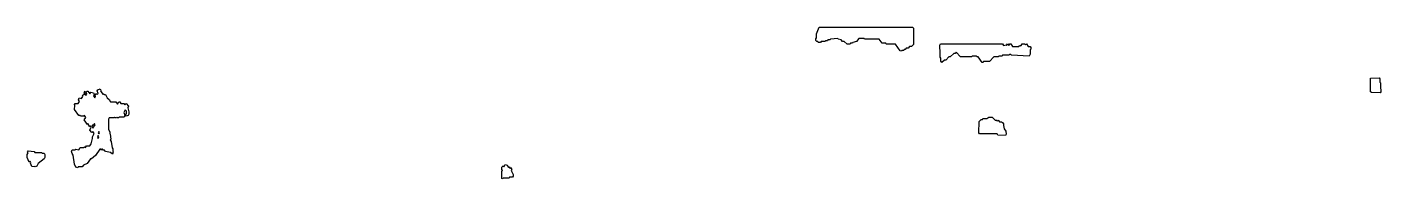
# Model space of a CAD drawing. Header units: millimetres. Extents: x 0 to 4614, y 0 to 518.
import ezdxf

# ---------------------------------------------------------------- set-up
doc = ezdxf.new("R2010")
doc.units = ezdxf.units.MM
doc.layers.add('C', color=7, linetype='Continuous')

msp = doc.modelspace()

# ---------------------------------------------------------------- linework, layer by layer
at = {"layer": 'C'}
for points in [[(2975, 436.8), (2959.2, 460), (2927.5, 460), (2925.9, 462.8), (2914.2, 462.8), (2904.2, 476.5), (2854.2, 476.5), (2852.5, 479.2), (2834.3, 479.2), (2826, 468.3), (2814.3, 465.5), (2812.7, 462.8), (2806, 462.8), (2804.3, 460), (2794.2, 460), (2784.2, 468.2), (2779.2, 468.2), (2774.2, 473.7), (2764.2, 476.5), (2762.5, 479.2), (2737.7, 476.5), (2736, 473.7), (2729.3, 473.7), (2727.7, 471), (2721, 471), (2719.3, 468.2), (2706, 468.2), (2704.3, 465.5), (2695.9, 465.5), (2694.2, 468.2), (2690.9, 468.2), (2688.3, 472.4), (2688.3, 478), (2690, 480.7), (2690, 494.4), (2699.2, 517.7), (3017.7, 517.7), (3020.2, 513.6), (3020.2, 458.7), (3014.3, 451.8), (3007.6, 451.8), (3002.6, 446.3), (2996, 446.3), (2992.7, 440.9), (2989.3, 440.9), (2987.7, 438.1), (2981, 438.1), (2979.3, 435.4), (2975, 436.8)], [(3113.3, 401.2), (3113.3, 412.2), (3111.7, 414.9), (3111.7, 439.6), (3110, 442.3), (3110, 456.1), (3112.5, 460.2), (3324.3, 460.2), (3327.6, 454.8), (3336, 457.5), (3337.6, 454.8), (3340.9, 460.3), (3345.9, 454.8), (3349.2, 460.2), (3352.7, 460.2), (3357.7, 452), (3379.2, 452), (3380.9, 454.8), (3382.6, 452.1), (3384.2, 454.8), (3387.5, 454.8), (3390.9, 460.2), (3399.3, 460.2), (3402.6, 457.5), (3406, 460.3), (3411, 452), (3417.7, 452), (3420.2, 447.8), (3420.2, 442.3), (3418.5, 439.6), (3418.5, 425.9), (3414.3, 419), (3354.2, 421.7), (3352.5, 424.4), (3347.7, 424.4), (3346, 421.7), (3324.3, 421.7), (3322.7, 419), (3311, 419), (3309.3, 416.2), (3294.3, 416.2), (3279.3, 399.8), (3259.3, 399.8), (3257.7, 397.1), (3254.2, 397.1), (3240.9, 416.2), (3237.5, 416.2), (3235.9, 419), (3221, 419), (3219.3, 416.2), (3180.9, 416.2), (3165.9, 432.6), (3162.7, 427.2), (3157.6, 427.2), (3146, 416.2), (3141, 416.2), (3131, 405.3), (3126, 405.3), (3117.6, 397), (3113.3, 401.2)], [(4581.7, 294.4), (4578.3, 297.2), (4578.3, 343.9), (4607.7, 345.2), (4610.2, 341.1), (4610.2, 330.1), (4611.9, 327.4), (4611.9, 308.2), (4613.5, 305.5), (4613.5, 297.2), (4611, 293), (4581.7, 294.4)], [(151.7, 94.6), (154.2, 98.8), (164.2, 98.8), (165.9, 101.6), (175.9, 98.8), (180.9, 107), (192.6, 107), (195.9, 109.8), (199.2, 107.1), (202.5, 112.5), (214.2, 112.5), (218.3, 119.3), (223.3, 138.4), (223.3, 143.9), (228.3, 154.8), (224.2, 161.5), (220.9, 158.8), (213.3, 165.8), (218.3, 176.7), (215.9, 180.7), (214.3, 177.9), (207.6, 188.9), (205.9, 186.1), (195, 201.4), (200, 209.6), (195.9, 216.3), (192.6, 213.6), (182.5, 213.6), (180.9, 216.3), (175.9, 216.3), (161.7, 237), (163.3, 250.6), (161.6, 253.4), (164.2, 257.6), (174.2, 257.6), (178.3, 264.4), (175, 269.8), (177.5, 276.8), (185.9, 274.1), (190, 280.8), (188.3, 283.5), (190.9, 287.8), (192.6, 285.1), (195.9, 290.5), (200.9, 285.1), (203.3, 289), (201.7, 294.5), (204.2, 298.7), (207.6, 298.7), (214.3, 290.5), (217.6, 296), (226, 293.2), (228.5, 289), (226.9, 283.5), (230.9, 276.9), (233.3, 280.8), (231.7, 286.3), (234.2, 290.5), (237.7, 290.5), (239.3, 287.8), (241.7, 291.7), (238.3, 300), (240.9, 304.1), (249.3, 306.9), (251.9, 302.7), (250.2, 300), (254.3, 293.2), (259.3, 287.8), (260.9, 290.6), (262.7, 287.7), (267.7, 287.7), (272.7, 276.7), (279.3, 271.3), (284.3, 263.1), (302.7, 263.1), (307.6, 255), (312.5, 263.1), (316, 263.1), (319.3, 257.6), (329.3, 257.6), (332.6, 252.2), (337.6, 257.7), (345.2, 248), (343.5, 242.5), (346.9, 228.8), (346.9, 220.5), (344.3, 216.4), (337.6, 213.6), (335, 217.8), (338.3, 223.3), (338.3, 231.5), (334.3, 235.4), (330.2, 226), (333.5, 217.8), (331, 210.9), (314.3, 210.9), (312.7, 208.1), (307.5, 208.1), (305.9, 210.8), (304.3, 208.1), (299.2, 208.1), (297.6, 210.8), (296, 208.1), (279.3, 208.1), (276.9, 204.1), (276.9, 168.6), (281.9, 160.3), (281.9, 154.9), (283.5, 152.1), (285.2, 135.6), (283.6, 132.9), (286.9, 127.5), (290.2, 105.6), (291.9, 102.8), (291.9, 94.6), (293.5, 91.9), (291, 84.8), (284.2, 90.4), (267.5, 93.1), (264.2, 98.6), (259.2, 98.6), (257.5, 101.3), (254.3, 101.3), (252.6, 98.5), (250.9, 101.3), (247.7, 101.3), (232.7, 79.5), (219.3, 68.5), (216, 68.5), (204.3, 52.1), (192.7, 46.6), (187.6, 41.1), (174.3, 41.1), (172.6, 38.4), (166.7, 39.7), (161.7, 50.8), (156.7, 80.9), (153.3, 86.3), (151.7, 94.6)], [(197.6, 298.8), (200.2, 294.5), (197.6, 290.2), (195, 294.5), (197.6, 298.8)], [(229.3, 188.9), (226, 183.5), (222.7, 183.5), (220.2, 179.5), (224.3, 172.8), (231.6, 185), (229.3, 188.9)], [(3308.4, 149.3), (3305.9, 153.4), (3245.9, 153.4), (3243.3, 157.5), (3245, 195.9), (3250.9, 202.9), (3255.9, 202.9), (3257.5, 205.6), (3270.9, 205.6), (3277.6, 211.1), (3289.3, 211.1), (3299.3, 200.1), (3304.3, 200.1), (3306, 197.4), (3309.3, 200.2), (3314.3, 194.6), (3321, 194.6), (3324.3, 191.9), (3326.9, 187.7), (3326.9, 182.2), (3330.2, 171.3), (3335.2, 163.1), (3336.9, 152.1), (3334.3, 147.9), (3308.4, 149.3)], [(242.6, 137.3), (245, 143.9), (242.6, 147.8), (240.2, 141.2), (242.6, 137.3)], [(241.9, 157.6), (244.3, 153.7), (246.6, 157.6), (244.3, 161.5), (241.9, 157.6)], [(16.7, 42.5), (11.7, 53.5), (13.3, 56.3), (10.9, 60.2), (7.6, 57.5), (0, 72.7), (0, 83.7), (3.3, 89.1), (1.6, 91.9), (4.2, 96.1), (24.3, 93.3), (26, 90.6), (49.3, 90.6), (51, 87.9), (57.7, 87.9), (60.2, 83.7), (60.2, 72.7), (57.7, 68.5), (37.7, 52.1), (32.7, 43.9), (29.2, 41.1), (27.6, 43.8), (26, 41.1), (16.7, 42.5)], [(1618.3, 1.4), (1618.3, 26.2), (1620, 28.9), (1618.3, 31.6), (1618.3, 39.9), (1622.6, 44.1), (1624.3, 41.4), (1629.2, 49.5), (1636, 46.8), (1640.9, 38.7), (1642.6, 41.4), (1645.9, 35.9), (1647.6, 38.7), (1651.9, 31.6), (1650.2, 28.9), (1656.9, 15.2), (1656.9, 9.7), (1654.3, 5.5), (1644.3, 5.5), (1642.7, 2.8), (1622.7, 2.8), (1621, 0), (1618.3, 1.4)]]:
    msp.add_lwpolyline(points, close=True, dxfattribs=at)

doc.saveas('drawing.dxf')
